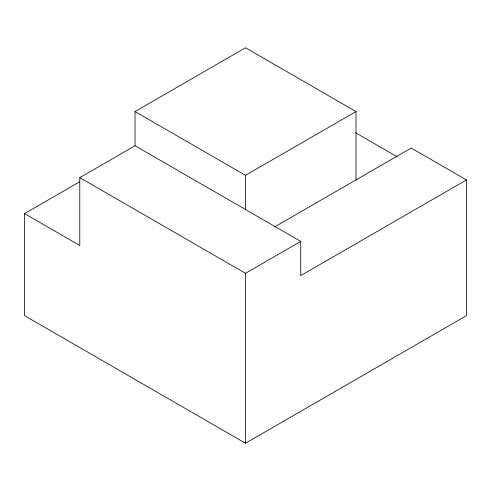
<?xml version="1.0" encoding="UTF-8"?>
<svg xmlns="http://www.w3.org/2000/svg" width="491" height="491" viewBox="0 0 491 491"><rect width="100%" height="100%" fill="white"/><g stroke="black" fill="none" stroke-linecap="round" stroke-linejoin="round"><path stroke-width="0.74" d="M79.567 181.848L24.55 213.61L24.55 315.664L245.5 443.226L466.45 315.664L466.45 179.933L300.738 275.604L300.738 241.419L135.025 145.741L135.025 111.555L245.5 47.774L355.975 111.555L355.975 179.933M24.55 213.61L79.788 245.5L79.788 177.638L135.025 145.741M135.025 111.555L245.5 175.336L355.975 111.555M274.61 226.91L411.213 148.043L466.45 179.933M79.788 177.638L245.5 273.309L300.738 241.419M355.533 132.736L397.293 156.844M245.5 175.336L245.5 209.528M245.5 273.309L245.5 443.226"/></g></svg>
